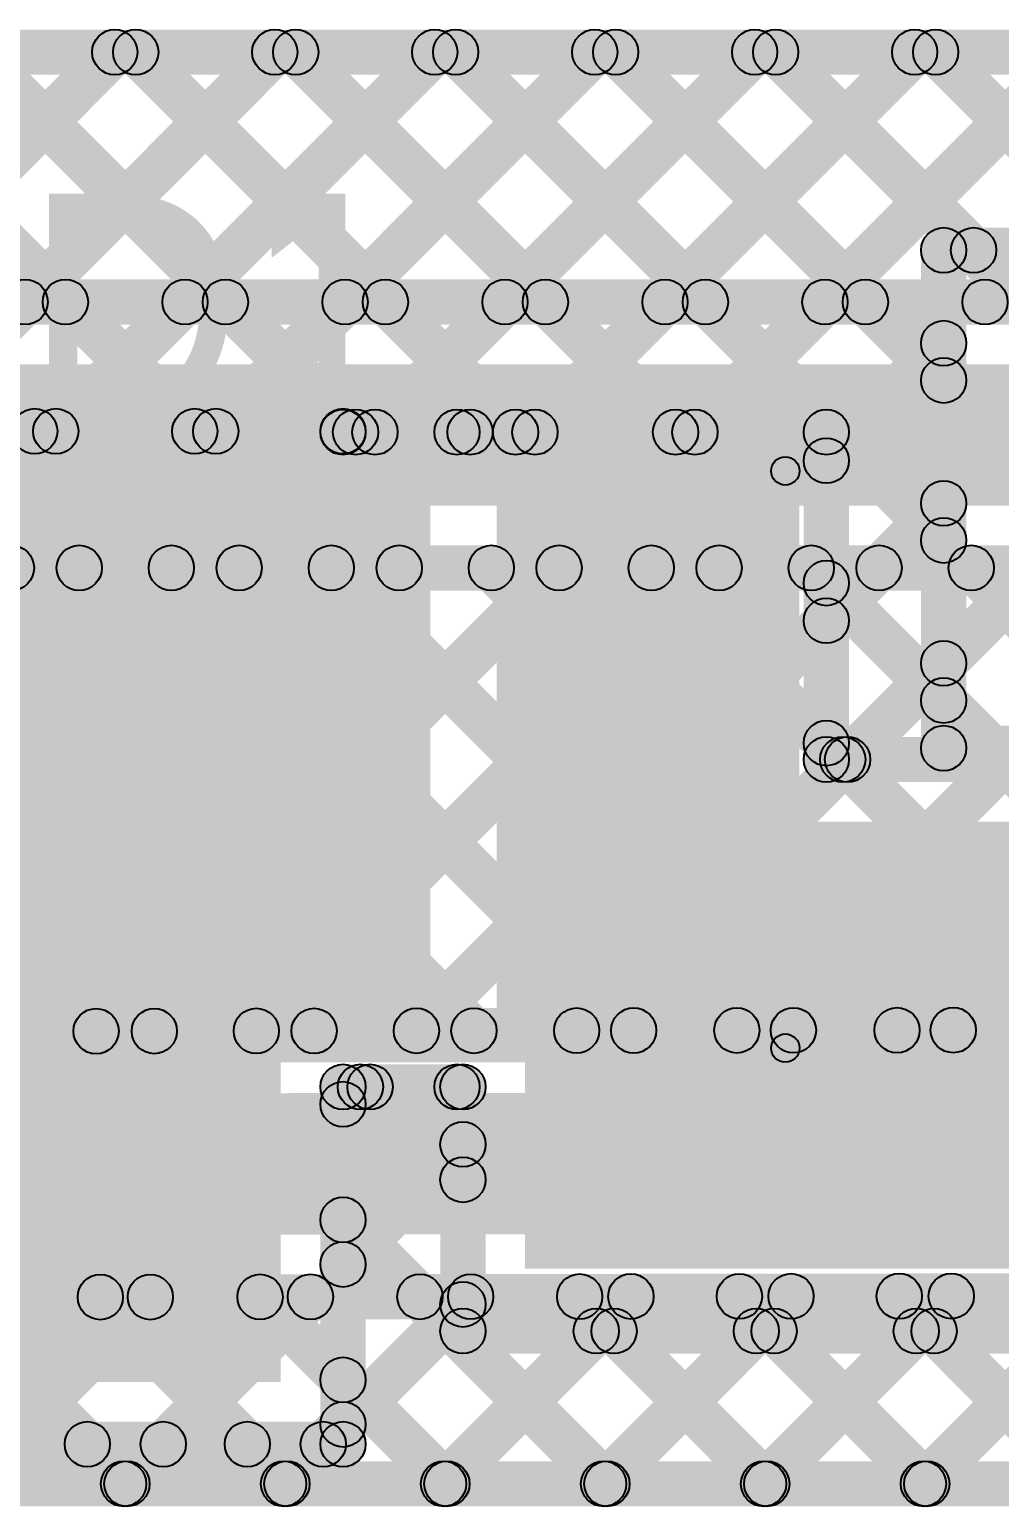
# Model space of a CAD drawing. Header units: millimetres. Extents: x -0.2 to 4.57, y -0.3 to 0.49.
# Drawn here: x 0.6356 to 0.8071, y 0.027 to 0.288 of the extents above; entities that cross this region are included whole.
import ezdxf

# ---------------------------------------------------------------- set-up
doc = ezdxf.new("R2010")
doc.units = ezdxf.units.MM
doc.header["$MEASUREMENT"] = 0
for name, color, linetype in [('BottomLayer', 5, 'Continuous'), ('TopLayer', 1, 'Continuous'), ('TopOverlay', 2, 'Continuous'), ('TopPaste', 8, 'Continuous'), ('TopSolder', 216, 'Continuous')]:
    doc.layers.add(name, color=color, linetype=linetype)

# ---------------------------------------------------------------- blocks, each defined once
blk = doc.blocks.new('W_____LED_15')
at = {"layer": 'TopLayer'}
for points in [[(-0.06526, 0.04685), (-0.02195, 0.04685), (-0.02195, -0.04685), (-0.06526, -0.04685)], [(-0.00226, 0.04685), (0.08947, 0.04685), (0.08947, -0.04685), (-0.00226, -0.04685)]]:
    blk.add_hatch(color=1, dxfattribs=at).paths.add_polyline_path(points)
at = {"layer": 'TopOverlay'}
h = blk.add_hatch(color=2, dxfattribs=at)
edge = h.paths.add_edge_path()
edge.add_arc((-0.069, 0.051), 0.0025, 0, 360)
h = blk.add_hatch(color=2, dxfattribs=at)
edge = h.paths.add_edge_path()
edge.add_arc((-0.069, 0.051), 0.0025, 0, 360)
for points in [[(0.094, 0.0535), (0.094, 0.0485), (-0.069, 0.0485), (-0.069, 0.0535)], [(0.134, 0.05301), (0.091, 0.05301), (0.091, -0.05299), (0.134, -0.05299)], [(-0.0715, 0.051), (-0.0665, 0.051), (-0.0665, -0.051), (-0.0715, -0.051)], [(0.094, -0.0485), (0.094, -0.0535), (-0.069, -0.0535), (-0.069, -0.0485)]]:
    blk.add_hatch(color=2, dxfattribs=at).paths.add_polyline_path(points)
h = blk.add_hatch(color=2, dxfattribs=at)
edge = h.paths.add_edge_path()
edge.add_arc((0.094, 0.051), 0.0025, 0, 360)
h = blk.add_hatch(color=2, dxfattribs=at)
edge = h.paths.add_edge_path()
edge.add_arc((-0.069, -0.051), 0.0025, 0, 360)
h = blk.add_hatch(color=2, dxfattribs=at)
edge = h.paths.add_edge_path()
edge.add_arc((-0.069, -0.051), 0.0025, 0, 360)
h = blk.add_hatch(color=2, dxfattribs=at)
edge = h.paths.add_edge_path()
edge.add_arc((0.094, -0.051), 0.0025, 0, 360)
at = {"layer": 'TopPaste'}
for points in [[(-0.06526, 0.04685), (-0.02195, 0.04685), (-0.02195, -0.04685), (-0.06526, -0.04685)], [(-0.00226, 0.04685), (0.08947, 0.04685), (0.08947, -0.04685), (-0.00226, -0.04685)]]:
    blk.add_hatch(color=8, dxfattribs=at).paths.add_polyline_path(points)
at = {"layer": 'TopSolder'}
for points in [[(-0.06926, 0.05085), (-0.01795, 0.05085), (-0.01795, -0.05085), (-0.06926, -0.05085)], [(-0.00626, 0.05085), (0.09347, 0.05085), (0.09347, -0.05085), (-0.00626, -0.05085)]]:
    blk.add_hatch(color=216, dxfattribs=at).paths.add_polyline_path(points)
at = {"layer": 'TopOverlay'}
for centre in [(-0.069, 0.051), (-0.069, 0.051), (0.094, 0.051), (-0.069, -0.051), (-0.069, -0.051), (0.094, -0.051)]:
    blk.add_circle(centre, 0.0025, dxfattribs=at)

msp = doc.modelspace()

# ---------------------------------------------------------------- hatches: boundary and pattern name
at = {"layer": 'BottomLayer'}
for points in [[(0.05826, 0.28), (0.05826, 0.288), (4.48726, 0.288), (4.48726, 0.28)], [(0.59502, 0.28117), (0.60067, 0.28683), (0.64482, 0.24268), (0.63917, 0.23702)], [(0.60939, 0.23702), (0.60374, 0.24268), (0.64788, 0.28683), (0.65354, 0.28117)], [(0.6233, 0.28117), (0.62896, 0.28683), (0.67311, 0.24268), (0.66745, 0.23702)], [(0.63768, 0.23702), (0.63202, 0.24268), (0.67617, 0.28683), (0.68183, 0.28117)], [(0.65159, 0.28117), (0.65724, 0.28683), (0.70139, 0.24268), (0.69573, 0.23702)], [(0.66596, 0.23702), (0.66031, 0.24268), (0.70445, 0.28683), (0.71011, 0.28117)], [(0.67987, 0.28117), (0.68553, 0.28683), (0.72968, 0.24268), (0.72402, 0.23702)], [(0.69425, 0.23702), (0.68859, 0.24268), (0.73274, 0.28683), (0.73839, 0.28117)], [(0.70815, 0.28117), (0.71381, 0.28683), (0.75796, 0.24268), (0.7523, 0.23702)], [(0.72253, 0.23702), (0.71687, 0.24268), (0.76102, 0.28683), (0.76668, 0.28117)], [(0.73644, 0.28117), (0.7421, 0.28683), (0.78624, 0.24268), (0.78059, 0.23702)], [(0.75082, 0.23702), (0.74516, 0.24268), (0.78931, 0.28683), (0.79496, 0.28117)], [(0.76472, 0.28117), (0.77038, 0.28683), (0.81453, 0.24268), (0.80887, 0.23702)], [(0.7791, 0.23702), (0.77344, 0.24268), (0.81759, 0.28683), (0.82325, 0.28117)], [(0.79301, 0.28117), (0.79866, 0.28683), (0.84281, 0.24268), (0.83716, 0.23702)], [(0.80738, 0.23702), (0.80173, 0.24268), (0.84588, 0.28683), (0.85153, 0.28117)], [(0.37762, 0.23585), (0.37762, 0.24385), (0.91291, 0.24385), (0.91291, 0.23585)], [(0.37762, 0.20385), (0.37762, 0.22885), (0.91291, 0.22885), (0.91291, 0.20385)], [(0.46924, 0.18885), (0.46924, 0.19685), (0.90318, 0.19685), (0.90318, 0.18885)], [(0.56529, 0.10806), (0.55963, 0.11372), (0.64159, 0.19568), (0.64725, 0.19002)], [(0.57303, 0.19002), (0.57869, 0.19568), (0.66053, 0.11383), (0.65487, 0.10818)], [(0.5936, 0.1081), (0.58795, 0.11375), (0.66987, 0.19568), (0.67553, 0.19002)], [(0.60131, 0.19002), (0.60697, 0.19568), (0.68878, 0.11387), (0.68312, 0.10821)], [(0.62192, 0.10813), (0.61627, 0.11379), (0.69816, 0.19568), (0.70382, 0.19002)], [(0.6296, 0.19002), (0.63525, 0.19568), (0.71703, 0.1139), (0.71137, 0.10824)], [(0.65024, 0.10816), (0.64458, 0.11382), (0.72644, 0.19568), (0.7321, 0.19002)], [(0.65788, 0.19002), (0.66354, 0.19568), (0.74528, 0.11394), (0.73963, 0.10828)], [(0.67856, 0.1082), (0.6729, 0.11385), (0.75473, 0.19568), (0.76038, 0.19002)], [(0.68617, 0.19002), (0.69182, 0.19568), (0.77353, 0.11397), (0.76788, 0.10831)], [(0.70688, 0.10823), (0.70122, 0.11389), (0.78301, 0.19568), (0.78867, 0.19002)], [(0.71445, 0.19002), (0.72011, 0.19568), (0.80178, 0.114), (0.79613, 0.10835)], [(0.7352, 0.10827), (0.72954, 0.11392), (0.8113, 0.19568), (0.81695, 0.19002)], [(0.74273, 0.19002), (0.74839, 0.19568), (0.83003, 0.11404), (0.82438, 0.10838)], [(0.76352, 0.1083), (0.75786, 0.11396), (0.83958, 0.19568), (0.84524, 0.19002)], [(0.77102, 0.19002), (0.77668, 0.19568), (0.85828, 0.11407), (0.85263, 0.10841)], [(0.79183, 0.10833), (0.78618, 0.11399), (0.86786, 0.19568), (0.87352, 0.19002)], [(0.7993, 0.19002), (0.80496, 0.19568), (0.88653, 0.11411), (0.88088, 0.10845)], [(0.45246, 0.10676), (0.45245, 0.11476), (1.05655, 0.11549), (1.05656, 0.10749)], [(0.23828, 0.0745), (0.23825, 0.0995), (1.06725, 0.1005), (1.06728, 0.0755)], [(0.30613, 0.05958), (0.30612, 0.06758), (1.05661, 0.06849), (1.05662, 0.06049)], [(0.61707, 0.06113), (0.62272, 0.06679), (0.65568, 0.03383), (0.65003, 0.02817)], [(0.62682, 0.02817), (0.62116, 0.03383), (0.65416, 0.06683), (0.65982, 0.06117)], [(0.64532, 0.06116), (0.65097, 0.06682), (0.68397, 0.03383), (0.67831, 0.02817)], [(0.6551, 0.02817), (0.64944, 0.03383), (0.68248, 0.06687), (0.68814, 0.06121)], [(0.67357, 0.0612), (0.67922, 0.06686), (0.71225, 0.03383), (0.7066, 0.02817)], [(0.68338, 0.02817), (0.67773, 0.03383), (0.7108, 0.0669), (0.71646, 0.06124)], [(0.70182, 0.06123), (0.70747, 0.06689), (0.74054, 0.03383), (0.73488, 0.02817)], [(0.71167, 0.02817), (0.70601, 0.03383), (0.73912, 0.06693), (0.74478, 0.06128)], [(0.73007, 0.06127), (0.73572, 0.06692), (0.76882, 0.03383), (0.76316, 0.02817)], [(0.73995, 0.02817), (0.7343, 0.03383), (0.76744, 0.06697), (0.7731, 0.06131)], [(0.75832, 0.0613), (0.76398, 0.06696), (0.79711, 0.03383), (0.79145, 0.02817)], [(0.76824, 0.02817), (0.76258, 0.03383), (0.79576, 0.067), (0.80141, 0.06135)], [(0.78657, 0.06133), (0.79223, 0.06699), (0.82539, 0.03383), (0.81973, 0.02817)], [(0.79652, 0.02817), (0.79087, 0.03383), (0.82408, 0.06704), (0.82973, 0.06138)], [(0.05826, 0.027), (0.05826, 0.035), (4.48726, 0.035), (4.48726, 0.027)]]:
    msp.add_hatch(color=5, dxfattribs=at).paths.add_polyline_path(points)
h = msp.add_hatch(color=5, dxfattribs=at)
edge = h.paths.add_edge_path()
edge.add_arc((0.65071, 0.284), 0.004, 0, 360)
h = msp.add_hatch(color=5, dxfattribs=at)
edge = h.paths.add_edge_path()
edge.add_arc((0.65441, 0.284), 0.004, 0, 360)
h = msp.add_hatch(color=5, dxfattribs=at)
edge = h.paths.add_edge_path()
edge.add_arc((0.679, 0.284), 0.004, 0, 360)
h = msp.add_hatch(color=5, dxfattribs=at)
edge = h.paths.add_edge_path()
edge.add_arc((0.6827, 0.284), 0.004, 0, 360)
h = msp.add_hatch(color=5, dxfattribs=at)
edge = h.paths.add_edge_path()
edge.add_arc((0.70728, 0.284), 0.004, 0, 360)
h = msp.add_hatch(color=5, dxfattribs=at)
edge = h.paths.add_edge_path()
edge.add_arc((0.71098, 0.284), 0.004, 0, 360)
h = msp.add_hatch(color=5, dxfattribs=at)
edge = h.paths.add_edge_path()
edge.add_arc((0.73557, 0.284), 0.004, 0, 360)
h = msp.add_hatch(color=5, dxfattribs=at)
edge = h.paths.add_edge_path()
edge.add_arc((0.73927, 0.284), 0.004, 0, 360)
h = msp.add_hatch(color=5, dxfattribs=at)
edge = h.paths.add_edge_path()
edge.add_arc((0.76385, 0.284), 0.004, 0, 360)
h = msp.add_hatch(color=5, dxfattribs=at)
edge = h.paths.add_edge_path()
edge.add_arc((0.76755, 0.284), 0.004, 0, 360)
h = msp.add_hatch(color=5, dxfattribs=at)
edge = h.paths.add_edge_path()
edge.add_arc((0.79213, 0.284), 0.004, 0, 360)
h = msp.add_hatch(color=5, dxfattribs=at)
edge = h.paths.add_edge_path()
edge.add_arc((0.79584, 0.284), 0.004, 0, 360)
h = msp.add_hatch(color=5, dxfattribs=at)
edge = h.paths.add_edge_path()
edge.add_arc((0.63485, 0.23985), 0.004, 0, 360)
h = msp.add_hatch(color=5, dxfattribs=at)
edge = h.paths.add_edge_path()
edge.add_arc((0.64199, 0.23985), 0.004, 0, 360)
h = msp.add_hatch(color=5, dxfattribs=at)
edge = h.paths.add_edge_path()
edge.add_arc((0.66313, 0.23985), 0.004, 0, 360)
h = msp.add_hatch(color=5, dxfattribs=at)
edge = h.paths.add_edge_path()
edge.add_arc((0.67028, 0.23985), 0.004, 0, 360)
h = msp.add_hatch(color=5, dxfattribs=at)
edge = h.paths.add_edge_path()
edge.add_arc((0.69142, 0.23985), 0.004, 0, 360)
h = msp.add_hatch(color=5, dxfattribs=at)
edge = h.paths.add_edge_path()
edge.add_arc((0.69856, 0.23985), 0.004, 0, 360)
h = msp.add_hatch(color=5, dxfattribs=at)
edge = h.paths.add_edge_path()
edge.add_arc((0.7197, 0.23985), 0.004, 0, 360)
h = msp.add_hatch(color=5, dxfattribs=at)
edge = h.paths.add_edge_path()
edge.add_arc((0.72685, 0.23985), 0.004, 0, 360)
h = msp.add_hatch(color=5, dxfattribs=at)
edge = h.paths.add_edge_path()
edge.add_arc((0.74799, 0.23985), 0.004, 0, 360)
h = msp.add_hatch(color=5, dxfattribs=at)
edge = h.paths.add_edge_path()
edge.add_arc((0.75513, 0.23985), 0.004, 0, 360)
h = msp.add_hatch(color=5, dxfattribs=at)
edge = h.paths.add_edge_path()
edge.add_arc((0.77627, 0.23985), 0.004, 0, 360)
h = msp.add_hatch(color=5, dxfattribs=at)
edge = h.paths.add_edge_path()
edge.add_arc((0.78342, 0.23985), 0.004, 0, 360)
h = msp.add_hatch(color=5, dxfattribs=at)
edge = h.paths.add_edge_path()
edge.add_arc((0.80456, 0.23985), 0.004, 0, 360)
h = msp.add_hatch(color=5, dxfattribs=at)
edge = h.paths.add_edge_path()
edge.add_arc((0.63243, 0.19285), 0.004, 0, 360)
h = msp.add_hatch(color=5, dxfattribs=at)
edge = h.paths.add_edge_path()
edge.add_arc((0.64442, 0.19285), 0.004, 0, 360)
h = msp.add_hatch(color=5, dxfattribs=at)
edge = h.paths.add_edge_path()
edge.add_arc((0.66071, 0.19285), 0.004, 0, 360)
h = msp.add_hatch(color=5, dxfattribs=at)
edge = h.paths.add_edge_path()
edge.add_arc((0.6727, 0.19285), 0.004, 0, 360)
h = msp.add_hatch(color=5, dxfattribs=at)
edge = h.paths.add_edge_path()
edge.add_arc((0.68899, 0.19285), 0.004, 0, 360)
h = msp.add_hatch(color=5, dxfattribs=at)
edge = h.paths.add_edge_path()
edge.add_arc((0.70099, 0.19285), 0.004, 0, 360)
h = msp.add_hatch(color=5, dxfattribs=at)
edge = h.paths.add_edge_path()
edge.add_arc((0.71728, 0.19285), 0.004, 0, 360)
h = msp.add_hatch(color=5, dxfattribs=at)
edge = h.paths.add_edge_path()
edge.add_arc((0.72927, 0.19285), 0.004, 0, 360)
h = msp.add_hatch(color=5, dxfattribs=at)
edge = h.paths.add_edge_path()
edge.add_arc((0.74556, 0.19285), 0.004, 0, 360)
h = msp.add_hatch(color=5, dxfattribs=at)
edge = h.paths.add_edge_path()
edge.add_arc((0.75756, 0.19285), 0.004, 0, 360)
h = msp.add_hatch(color=5, dxfattribs=at)
edge = h.paths.add_edge_path()
edge.add_arc((0.77385, 0.19285), 0.004, 0, 360)
h = msp.add_hatch(color=5, dxfattribs=at)
edge = h.paths.add_edge_path()
edge.add_arc((0.78584, 0.19285), 0.004, 0, 360)
h = msp.add_hatch(color=5, dxfattribs=at)
edge = h.paths.add_edge_path()
edge.add_arc((0.80213, 0.19285), 0.004, 0, 360)
h = msp.add_hatch(color=5, dxfattribs=at)
edge = h.paths.add_edge_path()
edge.add_arc((0.64741, 0.11099), 0.004, 0, 360)
h = msp.add_hatch(color=5, dxfattribs=at)
edge = h.paths.add_edge_path()
edge.add_arc((0.6577, 0.111), 0.004, 0, 360)
h = msp.add_hatch(color=5, dxfattribs=at)
edge = h.paths.add_edge_path()
edge.add_arc((0.67573, 0.11103), 0.004, 0, 360)
h = msp.add_hatch(color=5, dxfattribs=at)
edge = h.paths.add_edge_path()
edge.add_arc((0.68595, 0.11104), 0.004, 0, 360)
h = msp.add_hatch(color=5, dxfattribs=at)
edge = h.paths.add_edge_path()
edge.add_arc((0.70405, 0.11106), 0.004, 0, 360)
h = msp.add_hatch(color=5, dxfattribs=at)
edge = h.paths.add_edge_path()
edge.add_arc((0.7142, 0.11107), 0.004, 0, 360)
h = msp.add_hatch(color=5, dxfattribs=at)
edge = h.paths.add_edge_path()
edge.add_arc((0.73237, 0.11109), 0.004, 0, 360)
h = msp.add_hatch(color=5, dxfattribs=at)
edge = h.paths.add_edge_path()
edge.add_arc((0.74245, 0.11111), 0.004, 0, 360)
h = msp.add_hatch(color=5, dxfattribs=at)
edge = h.paths.add_edge_path()
edge.add_arc((0.76069, 0.11113), 0.004, 0, 360)
h = msp.add_hatch(color=5, dxfattribs=at)
edge = h.paths.add_edge_path()
edge.add_arc((0.7707, 0.11114), 0.004, 0, 360)
h = msp.add_hatch(color=5, dxfattribs=at)
edge = h.paths.add_edge_path()
edge.add_arc((0.78901, 0.11116), 0.004, 0, 360)
h = msp.add_hatch(color=5, dxfattribs=at)
edge = h.paths.add_edge_path()
edge.add_arc((0.79895, 0.11117), 0.004, 0, 360)
h = msp.add_hatch(color=5, dxfattribs=at)
edge = h.paths.add_edge_path()
edge.add_arc((0.64815, 0.06399), 0.004, 0, 360)
h = msp.add_hatch(color=5, dxfattribs=at)
edge = h.paths.add_edge_path()
edge.add_arc((0.65699, 0.064), 0.004, 0, 360)
h = msp.add_hatch(color=5, dxfattribs=at)
edge = h.paths.add_edge_path()
edge.add_arc((0.6764, 0.06403), 0.004, 0, 360)
h = msp.add_hatch(color=5, dxfattribs=at)
edge = h.paths.add_edge_path()
edge.add_arc((0.68531, 0.06404), 0.004, 0, 360)
h = msp.add_hatch(color=5, dxfattribs=at)
edge = h.paths.add_edge_path()
edge.add_arc((0.70465, 0.06406), 0.004, 0, 360)
h = msp.add_hatch(color=5, dxfattribs=at)
edge = h.paths.add_edge_path()
edge.add_arc((0.71363, 0.06407), 0.004, 0, 360)
h = msp.add_hatch(color=5, dxfattribs=at)
edge = h.paths.add_edge_path()
edge.add_arc((0.7329, 0.06409), 0.004, 0, 360)
h = msp.add_hatch(color=5, dxfattribs=at)
edge = h.paths.add_edge_path()
edge.add_arc((0.74195, 0.06411), 0.004, 0, 360)
h = msp.add_hatch(color=5, dxfattribs=at)
edge = h.paths.add_edge_path()
edge.add_arc((0.76115, 0.06413), 0.004, 0, 360)
h = msp.add_hatch(color=5, dxfattribs=at)
edge = h.paths.add_edge_path()
edge.add_arc((0.77027, 0.06414), 0.004, 0, 360)
h = msp.add_hatch(color=5, dxfattribs=at)
edge = h.paths.add_edge_path()
edge.add_arc((0.7894, 0.06416), 0.004, 0, 360)
h = msp.add_hatch(color=5, dxfattribs=at)
edge = h.paths.add_edge_path()
edge.add_arc((0.79859, 0.06417), 0.004, 0, 360)
h = msp.add_hatch(color=5, dxfattribs=at)
edge = h.paths.add_edge_path()
edge.add_arc((0.65227, 0.031), 0.004, 0, 360)
h = msp.add_hatch(color=5, dxfattribs=at)
edge = h.paths.add_edge_path()
edge.add_arc((0.65286, 0.031), 0.004, 0, 360)
h = msp.add_hatch(color=5, dxfattribs=at)
edge = h.paths.add_edge_path()
edge.add_arc((0.68056, 0.031), 0.004, 0, 360)
h = msp.add_hatch(color=5, dxfattribs=at)
edge = h.paths.add_edge_path()
edge.add_arc((0.68114, 0.031), 0.004, 0, 360)
h = msp.add_hatch(color=5, dxfattribs=at)
edge = h.paths.add_edge_path()
edge.add_arc((0.70884, 0.031), 0.004, 0, 360)
h = msp.add_hatch(color=5, dxfattribs=at)
edge = h.paths.add_edge_path()
edge.add_arc((0.70942, 0.031), 0.004, 0, 360)
h = msp.add_hatch(color=5, dxfattribs=at)
edge = h.paths.add_edge_path()
edge.add_arc((0.73713, 0.031), 0.004, 0, 360)
h = msp.add_hatch(color=5, dxfattribs=at)
edge = h.paths.add_edge_path()
edge.add_arc((0.73771, 0.031), 0.004, 0, 360)
h = msp.add_hatch(color=5, dxfattribs=at)
edge = h.paths.add_edge_path()
edge.add_arc((0.76541, 0.031), 0.004, 0, 360)
h = msp.add_hatch(color=5, dxfattribs=at)
edge = h.paths.add_edge_path()
edge.add_arc((0.76599, 0.031), 0.004, 0, 360)
h = msp.add_hatch(color=5, dxfattribs=at)
edge = h.paths.add_edge_path()
edge.add_arc((0.79369, 0.031), 0.004, 0, 360)
h = msp.add_hatch(color=5, dxfattribs=at)
edge = h.paths.add_edge_path()
edge.add_arc((0.79428, 0.031), 0.004, 0, 360)
at = {"layer": 'TopLayer'}
for points in [[(0.05826, 0.28), (0.05826, 0.288), (4.48726, 0.288), (4.48726, 0.28)], [(0.56673, 0.28117), (0.57239, 0.28683), (0.63939, 0.21983), (0.63373, 0.21417)], [(0.58654, 0.21417), (0.58088, 0.21983), (0.64788, 0.28683), (0.65354, 0.28117)], [(0.59502, 0.28117), (0.60067, 0.28683), (0.66767, 0.21983), (0.66202, 0.21417)], [(0.61483, 0.21417), (0.60917, 0.21983), (0.67617, 0.28683), (0.68183, 0.28117)], [(0.6233, 0.28117), (0.62896, 0.28683), (0.69611, 0.21968), (0.69045, 0.21402)], [(0.64311, 0.21417), (0.63745, 0.21983), (0.70445, 0.28683), (0.71011, 0.28117)], [(0.65159, 0.28117), (0.65724, 0.28683), (0.72439, 0.21968), (0.71874, 0.21402)], [(0.67139, 0.21417), (0.66574, 0.21983), (0.73274, 0.28683), (0.73839, 0.28117)], [(0.67987, 0.28117), (0.68553, 0.28683), (0.75268, 0.21968), (0.74702, 0.21402)], [(0.69953, 0.21402), (0.69387, 0.21968), (0.76102, 0.28683), (0.76668, 0.28117)], [(0.70815, 0.28117), (0.71381, 0.28683), (0.80009, 0.20055), (0.79443, 0.19489)], [(0.72781, 0.21402), (0.72216, 0.21968), (0.78931, 0.28683), (0.79496, 0.28117)], [(0.73644, 0.28117), (0.7421, 0.28683), (0.80009, 0.22883), (0.79443, 0.22317)], [(0.7561, 0.21402), (0.75044, 0.21968), (0.81759, 0.28683), (0.82325, 0.28117)], [(0.76472, 0.28117), (0.77038, 0.28683), (0.80538, 0.25183), (0.79972, 0.24617)], [(0.79301, 0.28117), (0.79866, 0.28683), (0.83366, 0.25183), (0.82801, 0.24617)], [(0.79726, 0.245), (0.79726, 0.253), (0.96126, 0.253), (0.96126, 0.245)], [(0.80126, 0.161), (0.79326, 0.161), (0.79326, 0.249), (0.80126, 0.249)], [(0.77935, 0.20899), (0.77369, 0.21464), (0.79443, 0.23539), (0.80009, 0.22973)], [(0.52226, 0.213), (0.52226, 0.221), (0.69106, 0.221), (0.69106, 0.213)], [(0.69106, 0.21285), (0.69106, 0.22085), (0.71121, 0.22085), (0.71121, 0.21285)], [(0.71353, 0.21285), (0.71353, 0.22085), (0.77652, 0.22085), (0.77652, 0.21285)], [(0.78052, 0.159), (0.77252, 0.159), (0.77252, 0.21685), (0.78052, 0.21685)], [(0.77935, 0.1807), (0.77369, 0.18636), (0.79443, 0.2071), (0.80009, 0.20145)], [(0.53326, 0.049), (0.68006, 0.049), (0.68006, 0.206), (0.53326, 0.206)], [(0.77369, 0.18735), (0.77935, 0.19301), (0.80009, 0.17226), (0.79443, 0.16661)], [(0.7831, 0.15617), (0.77744, 0.16183), (0.79443, 0.17882), (0.80009, 0.17316)], [(0.77369, 0.15907), (0.77935, 0.16472), (0.78224, 0.16183), (0.77659, 0.15617)], [(0.79726, 0.157), (0.79726, 0.165), (0.96126, 0.165), (0.96126, 0.157)], [(0.77652, 0.155), (0.77652, 0.163), (0.90026, 0.163), (0.90026, 0.155)], [(0.72326, 0.069), (0.88926, 0.069), (0.88926, 0.148), (0.72326, 0.148)], [(0.69106, 0.09715), (0.69106, 0.10515), (0.71121, 0.10515), (0.71121, 0.09715)], [(0.69389, 0.09524), (0.68823, 0.1009), (0.69131, 0.10398), (0.69697, 0.09832)], [(0.69302, 0.09832), (0.69867, 0.10398), (0.71509, 0.08756), (0.70943, 0.0819)], [(0.69506, 0.038), (0.68706, 0.038), (0.68706, 0.10115), (0.69506, 0.10115)], [(0.69506, 0.038), (0.68706, 0.038), (0.68706, 0.10115), (0.69506, 0.10115)], [(0.71626, 0.058), (0.70826, 0.058), (0.70826, 0.10115), (0.71626, 0.10115)], [(0.33926, 0.049), (0.68006, 0.049), (0.68006, 0.096), (0.33926, 0.096)], [(0.69389, 0.06696), (0.68823, 0.07261), (0.70943, 0.09382), (0.71509, 0.08816)], [(0.68823, 0.07482), (0.69389, 0.08048), (0.74054, 0.03383), (0.73488, 0.02817)], [(0.69389, 0.03867), (0.68823, 0.04433), (0.70943, 0.06553), (0.71509, 0.05988)], [(0.71167, 0.02817), (0.70601, 0.03383), (0.73301, 0.06083), (0.73867, 0.05517)], [(0.71226, 0.054), (0.71226, 0.062), (0.90026, 0.062), (0.90026, 0.054)], [(0.73995, 0.02817), (0.7343, 0.03383), (0.7613, 0.06083), (0.76695, 0.05517)], [(0.73616, 0.05517), (0.74182, 0.06083), (0.76882, 0.03383), (0.76316, 0.02817)], [(0.76824, 0.02817), (0.76258, 0.03383), (0.78958, 0.06083), (0.79524, 0.05517)], [(0.76445, 0.05517), (0.77011, 0.06083), (0.79711, 0.03383), (0.79145, 0.02817)], [(0.79652, 0.02817), (0.79087, 0.03383), (0.81787, 0.06083), (0.82352, 0.05517)], [(0.79273, 0.05517), (0.79839, 0.06083), (0.82539, 0.03383), (0.81973, 0.02817)], [(0.68823, 0.04654), (0.69389, 0.05219), (0.71225, 0.03383), (0.7066, 0.02817)], [(0.52226, 0.034), (0.52226, 0.042), (0.69106, 0.042), (0.69106, 0.034)], [(0.52226, 0.034), (0.52226, 0.042), (0.69106, 0.042), (0.69106, 0.034)], [(0.69038, 0.03517), (0.68473, 0.04083), (0.68823, 0.04433), (0.69389, 0.03867)], [(0.64303, 0.03517), (0.64868, 0.04083), (0.65568, 0.03383), (0.65003, 0.02817)], [(0.6551, 0.02817), (0.64944, 0.03383), (0.65644, 0.04083), (0.6621, 0.03517)], [(0.67131, 0.03517), (0.67697, 0.04083), (0.68397, 0.03383), (0.67831, 0.02817)], [(0.68338, 0.02817), (0.67773, 0.03383), (0.68473, 0.04083), (0.69038, 0.03517)], [(0.05826, 0.027), (0.05826, 0.035), (3.27726, 0.035), (3.27726, 0.027)]]:
    msp.add_hatch(color=1, dxfattribs=at).paths.add_polyline_path(points)
h = msp.add_hatch(color=1, dxfattribs=at)
edge = h.paths.add_edge_path()
edge.add_arc((0.65071, 0.284), 0.004, 0, 360)
h = msp.add_hatch(color=1, dxfattribs=at)
edge = h.paths.add_edge_path()
edge.add_arc((0.65441, 0.284), 0.004, 0, 360)
h = msp.add_hatch(color=1, dxfattribs=at)
edge = h.paths.add_edge_path()
edge.add_arc((0.679, 0.284), 0.004, 0, 360)
h = msp.add_hatch(color=1, dxfattribs=at)
edge = h.paths.add_edge_path()
edge.add_arc((0.6827, 0.284), 0.004, 0, 360)
h = msp.add_hatch(color=1, dxfattribs=at)
edge = h.paths.add_edge_path()
edge.add_arc((0.70728, 0.284), 0.004, 0, 360)
h = msp.add_hatch(color=1, dxfattribs=at)
edge = h.paths.add_edge_path()
edge.add_arc((0.71098, 0.284), 0.004, 0, 360)
h = msp.add_hatch(color=1, dxfattribs=at)
edge = h.paths.add_edge_path()
edge.add_arc((0.73557, 0.284), 0.004, 0, 360)
h = msp.add_hatch(color=1, dxfattribs=at)
edge = h.paths.add_edge_path()
edge.add_arc((0.73927, 0.284), 0.004, 0, 360)
h = msp.add_hatch(color=1, dxfattribs=at)
edge = h.paths.add_edge_path()
edge.add_arc((0.76385, 0.284), 0.004, 0, 360)
h = msp.add_hatch(color=1, dxfattribs=at)
edge = h.paths.add_edge_path()
edge.add_arc((0.76755, 0.284), 0.004, 0, 360)
h = msp.add_hatch(color=1, dxfattribs=at)
edge = h.paths.add_edge_path()
edge.add_arc((0.79213, 0.284), 0.004, 0, 360)
h = msp.add_hatch(color=1, dxfattribs=at)
edge = h.paths.add_edge_path()
edge.add_arc((0.79584, 0.284), 0.004, 0, 360)
h = msp.add_hatch(color=1, dxfattribs=at)
edge = h.paths.add_edge_path()
edge.add_arc((0.79726, 0.249), 0.004, 0, 360)
h = msp.add_hatch(color=1, dxfattribs=at)
edge = h.paths.add_edge_path()
edge.add_arc((0.79726, 0.249), 0.004, 0, 360)
h = msp.add_hatch(color=1, dxfattribs=at)
edge = h.paths.add_edge_path()
edge.add_arc((0.80255, 0.249), 0.004, 0, 360)
h = msp.add_hatch(color=1, dxfattribs=at)
edge = h.paths.add_edge_path()
edge.add_arc((0.79726, 0.23256), 0.004, 0, 360)
h = msp.add_hatch(color=1, dxfattribs=at)
edge = h.paths.add_edge_path()
edge.add_arc((0.79726, 0.226), 0.004, 0, 360)
h = msp.add_hatch(color=1, dxfattribs=at)
edge = h.paths.add_edge_path()
edge.add_arc((0.63656, 0.217), 0.004, 0, 360)
h = msp.add_hatch(color=1, dxfattribs=at)
edge = h.paths.add_edge_path()
edge.add_arc((0.64028, 0.217), 0.004, 0, 360)
h = msp.add_hatch(color=1, dxfattribs=at)
edge = h.paths.add_edge_path()
edge.add_arc((0.66485, 0.217), 0.004, 0, 360)
h = msp.add_hatch(color=1, dxfattribs=at)
edge = h.paths.add_edge_path()
edge.add_arc((0.66857, 0.217), 0.004, 0, 360)
h = msp.add_hatch(color=1, dxfattribs=at)
edge = h.paths.add_edge_path()
edge.add_arc((0.69106, 0.217), 0.004, 0, 360)
h = msp.add_hatch(color=1, dxfattribs=at)
edge = h.paths.add_edge_path()
edge.add_arc((0.69106, 0.21685), 0.004, 0, 360)
h = msp.add_hatch(color=1, dxfattribs=at)
edge = h.paths.add_edge_path()
edge.add_arc((0.69328, 0.21685), 0.004, 0, 360)
h = msp.add_hatch(color=1, dxfattribs=at)
edge = h.paths.add_edge_path()
edge.add_arc((0.6967, 0.21685), 0.004, 0, 360)
h = msp.add_hatch(color=1, dxfattribs=at)
edge = h.paths.add_edge_path()
edge.add_arc((0.71121, 0.21685), 0.004, 0, 360)
h = msp.add_hatch(color=1, dxfattribs=at)
edge = h.paths.add_edge_path()
edge.add_arc((0.71353, 0.21685), 0.004, 0, 360)
h = msp.add_hatch(color=1, dxfattribs=at)
edge = h.paths.add_edge_path()
edge.add_arc((0.72156, 0.21685), 0.004, 0, 360)
h = msp.add_hatch(color=1, dxfattribs=at)
edge = h.paths.add_edge_path()
edge.add_arc((0.72499, 0.21685), 0.004, 0, 360)
h = msp.add_hatch(color=1, dxfattribs=at)
edge = h.paths.add_edge_path()
edge.add_arc((0.74985, 0.21685), 0.004, 0, 360)
h = msp.add_hatch(color=1, dxfattribs=at)
edge = h.paths.add_edge_path()
edge.add_arc((0.75327, 0.21685), 0.004, 0, 360)
h = msp.add_hatch(color=1, dxfattribs=at)
edge = h.paths.add_edge_path()
edge.add_arc((0.77652, 0.21685), 0.004, 0, 360)
h = msp.add_hatch(color=1, dxfattribs=at)
edge = h.paths.add_edge_path()
edge.add_arc((0.77652, 0.21685), 0.004, 0, 360)
h = msp.add_hatch(color=1, dxfattribs=at)
edge = h.paths.add_edge_path()
edge.add_arc((0.77652, 0.21181), 0.004, 0, 360)
h = msp.add_hatch(color=1, dxfattribs=at)
edge = h.paths.add_edge_path()
edge.add_arc((0.79726, 0.20427), 0.004, 0, 360)
h = msp.add_hatch(color=1, dxfattribs=at)
edge = h.paths.add_edge_path()
edge.add_arc((0.79726, 0.19772), 0.004, 0, 360)
h = msp.add_hatch(color=1, dxfattribs=at)
edge = h.paths.add_edge_path()
edge.add_arc((0.77652, 0.19018), 0.004, 0, 360)
h = msp.add_hatch(color=1, dxfattribs=at)
edge = h.paths.add_edge_path()
edge.add_arc((0.77652, 0.18353), 0.004, 0, 360)
h = msp.add_hatch(color=1, dxfattribs=at)
edge = h.paths.add_edge_path()
edge.add_arc((0.79726, 0.17599), 0.004, 0, 360)
h = msp.add_hatch(color=1, dxfattribs=at)
edge = h.paths.add_edge_path()
edge.add_arc((0.79726, 0.16943), 0.004, 0, 360)
h = msp.add_hatch(color=1, dxfattribs=at)
edge = h.paths.add_edge_path()
edge.add_arc((0.77652, 0.16189), 0.004, 0, 360)
h = msp.add_hatch(color=1, dxfattribs=at)
edge = h.paths.add_edge_path()
edge.add_arc((0.79726, 0.161), 0.004, 0, 360)
h = msp.add_hatch(color=1, dxfattribs=at)
edge = h.paths.add_edge_path()
edge.add_arc((0.79726, 0.161), 0.004, 0, 360)
h = msp.add_hatch(color=1, dxfattribs=at)
edge = h.paths.add_edge_path()
edge.add_arc((0.77652, 0.159), 0.004, 0, 360)
h = msp.add_hatch(color=1, dxfattribs=at)
edge = h.paths.add_edge_path()
edge.add_arc((0.77652, 0.159), 0.004, 0, 360)
h = msp.add_hatch(color=1, dxfattribs=at)
edge = h.paths.add_edge_path()
edge.add_arc((0.77941, 0.159), 0.004, 0, 360)
h = msp.add_hatch(color=1, dxfattribs=at)
edge = h.paths.add_edge_path()
edge.add_arc((0.78027, 0.159), 0.004, 0, 360)
h = msp.add_hatch(color=1, dxfattribs=at)
edge = h.paths.add_edge_path()
edge.add_arc((0.69106, 0.10115), 0.004, 0, 360)
h = msp.add_hatch(color=1, dxfattribs=at)
edge = h.paths.add_edge_path()
edge.add_arc((0.69106, 0.10115), 0.004, 0, 360)
h = msp.add_hatch(color=1, dxfattribs=at)
edge = h.paths.add_edge_path()
edge.add_arc((0.69106, 0.10115), 0.004, 0, 360)
h = msp.add_hatch(color=1, dxfattribs=at)
edge = h.paths.add_edge_path()
edge.add_arc((0.69414, 0.10115), 0.004, 0, 360)
h = msp.add_hatch(color=1, dxfattribs=at)
edge = h.paths.add_edge_path()
edge.add_arc((0.69584, 0.10115), 0.004, 0, 360)
h = msp.add_hatch(color=1, dxfattribs=at)
edge = h.paths.add_edge_path()
edge.add_arc((0.71121, 0.10115), 0.004, 0, 360)
h = msp.add_hatch(color=1, dxfattribs=at)
edge = h.paths.add_edge_path()
edge.add_arc((0.71226, 0.10115), 0.004, 0, 360)
h = msp.add_hatch(color=1, dxfattribs=at)
edge = h.paths.add_edge_path()
edge.add_arc((0.69106, 0.09807), 0.004, 0, 360)
h = msp.add_hatch(color=1, dxfattribs=at)
edge = h.paths.add_edge_path()
edge.add_arc((0.71226, 0.09099), 0.004, 0, 360)
h = msp.add_hatch(color=1, dxfattribs=at)
edge = h.paths.add_edge_path()
edge.add_arc((0.71226, 0.08473), 0.004, 0, 360)
h = msp.add_hatch(color=1, dxfattribs=at)
edge = h.paths.add_edge_path()
edge.add_arc((0.69106, 0.07765), 0.004, 0, 360)
h = msp.add_hatch(color=1, dxfattribs=at)
edge = h.paths.add_edge_path()
edge.add_arc((0.69106, 0.06978), 0.004, 0, 360)
h = msp.add_hatch(color=1, dxfattribs=at)
edge = h.paths.add_edge_path()
edge.add_arc((0.71226, 0.06271), 0.004, 0, 360)
h = msp.add_hatch(color=1, dxfattribs=at)
edge = h.paths.add_edge_path()
edge.add_arc((0.71226, 0.058), 0.004, 0, 360)
h = msp.add_hatch(color=1, dxfattribs=at)
edge = h.paths.add_edge_path()
edge.add_arc((0.71226, 0.058), 0.004, 0, 360)
h = msp.add_hatch(color=1, dxfattribs=at)
edge = h.paths.add_edge_path()
edge.add_arc((0.73584, 0.058), 0.004, 0, 360)
h = msp.add_hatch(color=1, dxfattribs=at)
edge = h.paths.add_edge_path()
edge.add_arc((0.73899, 0.058), 0.004, 0, 360)
h = msp.add_hatch(color=1, dxfattribs=at)
edge = h.paths.add_edge_path()
edge.add_arc((0.76413, 0.058), 0.004, 0, 360)
h = msp.add_hatch(color=1, dxfattribs=at)
edge = h.paths.add_edge_path()
edge.add_arc((0.76728, 0.058), 0.004, 0, 360)
h = msp.add_hatch(color=1, dxfattribs=at)
edge = h.paths.add_edge_path()
edge.add_arc((0.79241, 0.058), 0.004, 0, 360)
h = msp.add_hatch(color=1, dxfattribs=at)
edge = h.paths.add_edge_path()
edge.add_arc((0.79556, 0.058), 0.004, 0, 360)
h = msp.add_hatch(color=1, dxfattribs=at)
edge = h.paths.add_edge_path()
edge.add_arc((0.69106, 0.04936), 0.004, 0, 360)
h = msp.add_hatch(color=1, dxfattribs=at)
edge = h.paths.add_edge_path()
edge.add_arc((0.69106, 0.0415), 0.004, 0, 360)
h = msp.add_hatch(color=1, dxfattribs=at)
edge = h.paths.add_edge_path()
edge.add_arc((0.69106, 0.0415), 0.004, 0, 360)
h = msp.add_hatch(color=1, dxfattribs=at)
edge = h.paths.add_edge_path()
edge.add_arc((0.64586, 0.038), 0.004, 0, 360)
h = msp.add_hatch(color=1, dxfattribs=at)
edge = h.paths.add_edge_path()
edge.add_arc((0.65927, 0.038), 0.004, 0, 360)
h = msp.add_hatch(color=1, dxfattribs=at)
edge = h.paths.add_edge_path()
edge.add_arc((0.67414, 0.038), 0.004, 0, 360)
h = msp.add_hatch(color=1, dxfattribs=at)
edge = h.paths.add_edge_path()
edge.add_arc((0.68756, 0.038), 0.004, 0, 360)
h = msp.add_hatch(color=1, dxfattribs=at)
edge = h.paths.add_edge_path()
edge.add_arc((0.68756, 0.038), 0.004, 0, 360)
h = msp.add_hatch(color=1, dxfattribs=at)
edge = h.paths.add_edge_path()
edge.add_arc((0.69106, 0.038), 0.004, 0, 360)
h = msp.add_hatch(color=1, dxfattribs=at)
edge = h.paths.add_edge_path()
edge.add_arc((0.69106, 0.038), 0.004, 0, 360)
h = msp.add_hatch(color=1, dxfattribs=at)
edge = h.paths.add_edge_path()
edge.add_arc((0.69106, 0.038), 0.004, 0, 360)
h = msp.add_hatch(color=1, dxfattribs=at)
edge = h.paths.add_edge_path()
edge.add_arc((0.69106, 0.038), 0.004, 0, 360)
h = msp.add_hatch(color=1, dxfattribs=at)
edge = h.paths.add_edge_path()
edge.add_arc((0.65227, 0.031), 0.004, 0, 360)
h = msp.add_hatch(color=1, dxfattribs=at)
edge = h.paths.add_edge_path()
edge.add_arc((0.65286, 0.031), 0.004, 0, 360)
h = msp.add_hatch(color=1, dxfattribs=at)
edge = h.paths.add_edge_path()
edge.add_arc((0.68056, 0.031), 0.004, 0, 360)
h = msp.add_hatch(color=1, dxfattribs=at)
edge = h.paths.add_edge_path()
edge.add_arc((0.68114, 0.031), 0.004, 0, 360)
h = msp.add_hatch(color=1, dxfattribs=at)
edge = h.paths.add_edge_path()
edge.add_arc((0.70884, 0.031), 0.004, 0, 360)
h = msp.add_hatch(color=1, dxfattribs=at)
edge = h.paths.add_edge_path()
edge.add_arc((0.70942, 0.031), 0.004, 0, 360)
h = msp.add_hatch(color=1, dxfattribs=at)
edge = h.paths.add_edge_path()
edge.add_arc((0.73713, 0.031), 0.004, 0, 360)
h = msp.add_hatch(color=1, dxfattribs=at)
edge = h.paths.add_edge_path()
edge.add_arc((0.73771, 0.031), 0.004, 0, 360)
h = msp.add_hatch(color=1, dxfattribs=at)
edge = h.paths.add_edge_path()
edge.add_arc((0.76541, 0.031), 0.004, 0, 360)
h = msp.add_hatch(color=1, dxfattribs=at)
edge = h.paths.add_edge_path()
edge.add_arc((0.76599, 0.031), 0.004, 0, 360)
h = msp.add_hatch(color=1, dxfattribs=at)
edge = h.paths.add_edge_path()
edge.add_arc((0.79369, 0.031), 0.004, 0, 360)
h = msp.add_hatch(color=1, dxfattribs=at)
edge = h.paths.add_edge_path()
edge.add_arc((0.79428, 0.031), 0.004, 0, 360)

# ---------------------------------------------------------------- linework, layer by layer
at = {"layer": 'BottomLayer'}
for centre in [(0.65071, 0.284), (0.65441, 0.284), (0.679, 0.284), (0.6827, 0.284), (0.70728, 0.284), (0.71098, 0.284), (0.73557, 0.284), (0.73927, 0.284), (0.76385, 0.284), (0.76755, 0.284), (0.79213, 0.284), (0.79584, 0.284), (0.63485, 0.23985), (0.64199, 0.23985), (0.66313, 0.23985), (0.67028, 0.23985), (0.69142, 0.23985), (0.69856, 0.23985), (0.7197, 0.23985), (0.72685, 0.23985), (0.74799, 0.23985), (0.75513, 0.23985), (0.77627, 0.23985), (0.78342, 0.23985), (0.80456, 0.23985), (0.63243, 0.19285), (0.64442, 0.19285), (0.66071, 0.19285), (0.6727, 0.19285), (0.68899, 0.19285), (0.70099, 0.19285), (0.71728, 0.19285), (0.72927, 0.19285), (0.74556, 0.19285), (0.75756, 0.19285), (0.77385, 0.19285), (0.78584, 0.19285), (0.80213, 0.19285), (0.64741, 0.11099), (0.6577, 0.111), (0.67573, 0.11103), (0.68595, 0.11104), (0.70405, 0.11106), (0.7142, 0.11107), (0.73237, 0.11109), (0.74245, 0.11111), (0.76069, 0.11113), (0.7707, 0.11114), (0.78901, 0.11116), (0.79895, 0.11117), (0.64815, 0.06399), (0.65699, 0.064), (0.6764, 0.06403), (0.68531, 0.06404), (0.70465, 0.06406), (0.71363, 0.06407), (0.7329, 0.06409), (0.74195, 0.06411), (0.76115, 0.06413), (0.77027, 0.06414), (0.7894, 0.06416), (0.79859, 0.06417), (0.65227, 0.031), (0.65286, 0.031), (0.68056, 0.031), (0.68114, 0.031), (0.70884, 0.031), (0.70942, 0.031), (0.73713, 0.031), (0.73771, 0.031), (0.76541, 0.031), (0.76599, 0.031), (0.79369, 0.031), (0.79428, 0.031)]:
    msp.add_circle(centre, 0.004, dxfattribs=at)
at = {"layer": 'TopLayer'}
for centre in [(0.65071, 0.284), (0.65441, 0.284), (0.679, 0.284), (0.6827, 0.284), (0.70728, 0.284), (0.71098, 0.284), (0.73557, 0.284), (0.73927, 0.284), (0.76385, 0.284), (0.76755, 0.284), (0.79213, 0.284), (0.79584, 0.284), (0.79726, 0.249), (0.79726, 0.249), (0.80255, 0.249), (0.79726, 0.23256), (0.79726, 0.226), (0.63656, 0.217), (0.64028, 0.217), (0.66485, 0.217), (0.66857, 0.217), (0.69106, 0.217), (0.69106, 0.21685), (0.69328, 0.21685), (0.6967, 0.21685), (0.71121, 0.21685), (0.71353, 0.21685), (0.72156, 0.21685), (0.72499, 0.21685), (0.74985, 0.21685), (0.75327, 0.21685), (0.77652, 0.21685), (0.77652, 0.21685), (0.77652, 0.21181), (0.79726, 0.20427), (0.79726, 0.19772), (0.77652, 0.19018), (0.77652, 0.18353), (0.79726, 0.17599), (0.79726, 0.16943), (0.77652, 0.16189), (0.79726, 0.161), (0.79726, 0.161), (0.77652, 0.159), (0.77652, 0.159), (0.77941, 0.159), (0.78027, 0.159), (0.69106, 0.10115), (0.69106, 0.10115), (0.69106, 0.10115), (0.69414, 0.10115), (0.69584, 0.10115), (0.71121, 0.10115), (0.71226, 0.10115), (0.69106, 0.09807), (0.71226, 0.09099), (0.71226, 0.08473), (0.69106, 0.07765), (0.69106, 0.06978), (0.71226, 0.06271), (0.71226, 0.058), (0.71226, 0.058), (0.73584, 0.058), (0.73899, 0.058), (0.76413, 0.058), (0.76728, 0.058), (0.79241, 0.058), (0.79556, 0.058), (0.69106, 0.04936), (0.69106, 0.0415), (0.69106, 0.0415), (0.64586, 0.038), (0.65927, 0.038), (0.67414, 0.038), (0.68756, 0.038), (0.68756, 0.038), (0.69106, 0.038), (0.69106, 0.038), (0.69106, 0.038), (0.69106, 0.038), (0.65227, 0.031), (0.65286, 0.031), (0.68056, 0.031), (0.68114, 0.031), (0.70884, 0.031), (0.70942, 0.031), (0.73713, 0.031), (0.73771, 0.031), (0.76541, 0.031), (0.76599, 0.031), (0.79369, 0.031), (0.79428, 0.031)]:
    msp.add_circle(centre, 0.004, dxfattribs=at)

# ---------------------------------------------------------------- block references
at = {"rotation": 180}
msp.add_blockref('W_____LED_15', (0.70026, 0.159), dxfattribs=at)

# ---------------------------------------------------------------- texts
at = {"layer": 'TopOverlay'}
msp.add_text('LED1', height=0.04, dxfattribs=at).set_placement((0.56926, 0.219))

doc.saveas('drawing.dxf')
